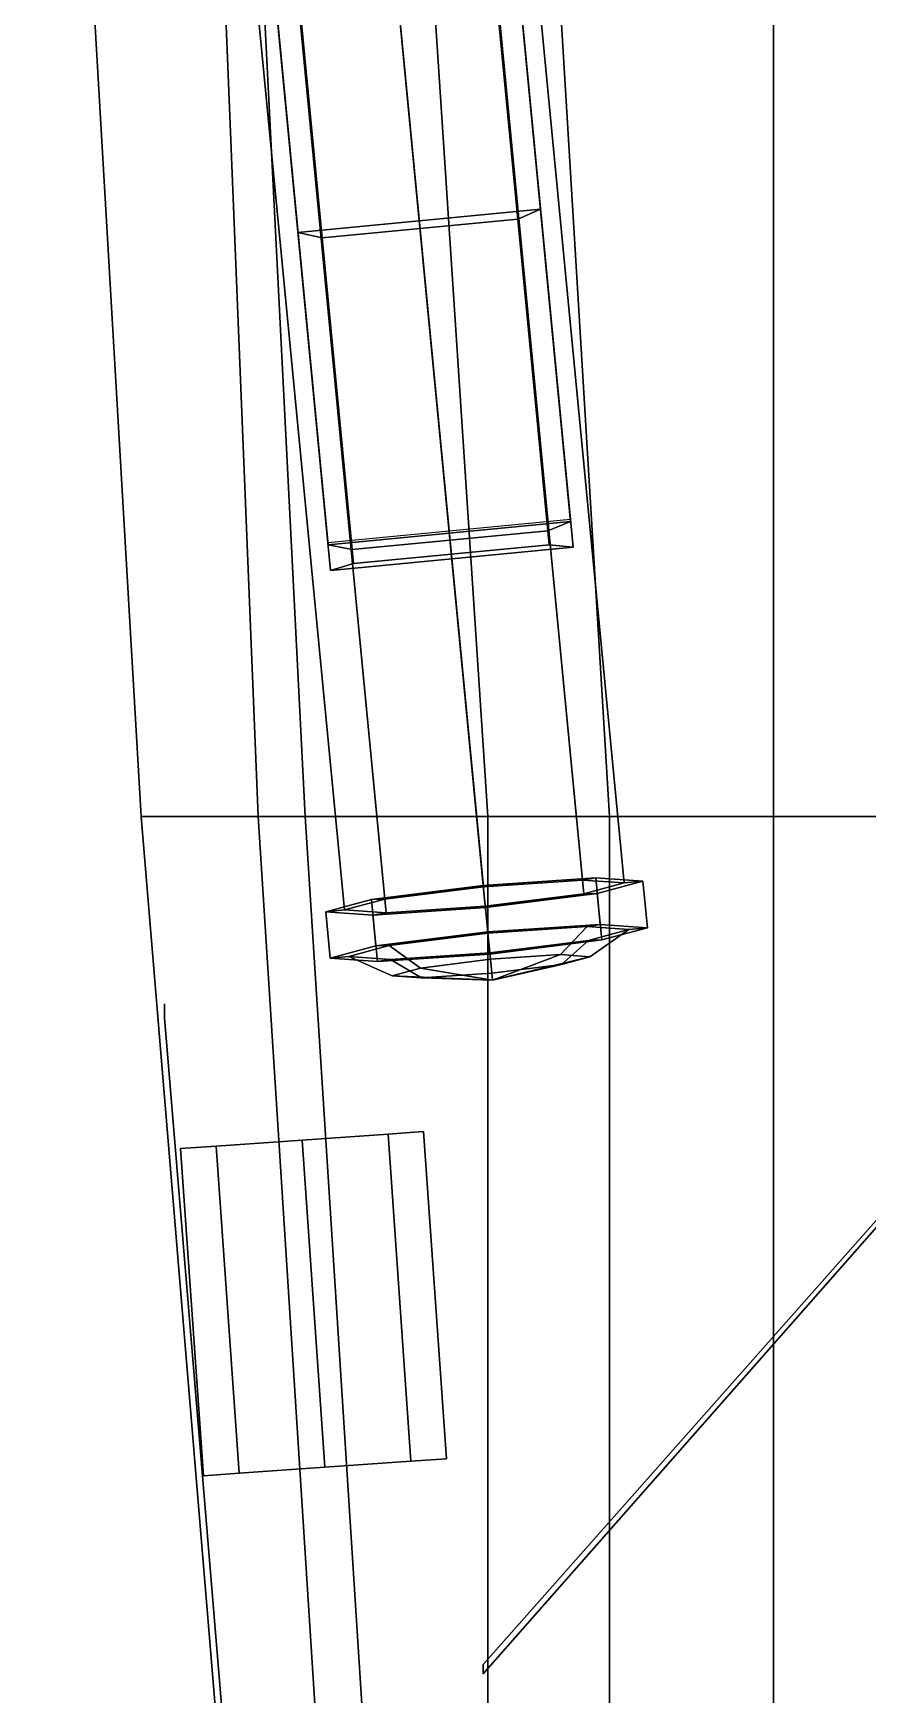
# Model space of a CAD drawing. Extents: x -3 to 3, y -13.2 to 12.7.
# Drawn here: x -2.9 to -1.119, y -6.515 to -2.968 of the extents above; entities that cross this region are included whole.
import ezdxf

# ---------------------------------------------------------------- set-up
doc = ezdxf.new("R2010")
doc.units = 0
doc.layers.get('0').update_dxf_attribs({"linetype": 'CONTINUOUS'})
doc.layers.add('RAILINGS', color=6, linetype='CONTINUOUS')

msp = doc.modelspace()

# ---------------------------------------------------------------- linework, layer by layer
for points in [[(-1.7536, -4.0051, 1.609), (-2.3138, 1.8128, 1.8874), (-2.2319, 0.9618, 1.9279), (-1.7532, -4.01, 1.6789)], [(-2.7495, 0.912, 1.9279), (-2.8314, 1.7629, 1.8874), (-2.2712, -4.055, 1.609), (-2.2708, -4.0598, 1.6789)], [(-1.9393, -4.7899, 1.9165), (-2.1498, -4.8163, 2.0042), (-2.7598, 1.5189, 2.4492), (-2.5493, 1.5453, 2.3616)], [(-1.7275, -4.7756, 2.0042), (-1.9393, -4.7899, 1.9165), (-2.5493, 1.5453, 2.3616), (-2.3375, 1.5595, 2.4492)], [(-1.9353, -4.8315, 2.5151), (-1.7247, -4.8051, 2.4274), (-2.3347, 1.5301, 2.8725), (-2.5453, 1.5036, 2.9601)], [(-1.6386, -4.7819, 2.2158), (-1.7275, -4.7756, 2.0042), (-2.3375, 1.5595, 2.4492), (-2.2487, 1.5532, 2.6609)], [(-1.7247, -4.8051, 2.4274), (-1.6386, -4.7819, 2.2158), (-2.2487, 1.5532, 2.6609), (-2.3347, 1.5301, 2.8725)], [(-2.1498, -4.8163, 2.0042), (-2.2359, -4.8394, 2.2158), (-2.8459, 1.4957, 2.6609), (-2.7598, 1.5189, 2.4492)], [(-2.2359, -4.8394, 2.2158), (-2.147, -4.8457, 2.4274), (-2.757, 1.4894, 2.8725), (-2.8459, 1.4957, 2.6609)], [(-2.147, -4.8457, 2.4274), (-1.9353, -4.8315, 2.5151), (-2.5453, 1.5036, 2.9601), (-2.757, 1.4894, 2.8725)], [(-1.7532, -4.01, 1.6789), (-2.2319, 0.9618, 1.9279), (-2.7495, 0.912, 1.9279), (-2.2708, -4.0598, 1.6789)], [(0, -0.68, 1.83), (-2.9, -0.68, 1.76), (-2.67, -4.64, 1.54), (0, -4.64, 1.63)], [(-2.9, -0.68, 1.76), (-2.9, -0.68, 1.69), (-2.67, -4.64, 1.49), (-2.67, -4.64, 1.54)], [(-2.9, -0.68, 1.69), (-2.58, -0.68), (-2.42, -4.64), (-2.67, -4.64, 1.49)], [(-2.58, -0.68), (-2.52, -0.68, -0.35), (-2.32, -4.64, -0.6), (-2.42, -4.64)], [(-2.52, -0.68, -0.35), (-2.19, -0.68, -0.37), (-1.93, -4.64, -0.68), (-2.32, -4.64, -0.6)], [(-2.19, -0.68, -0.37), (-1.91, -0.68, -0.42), (-1.67, -4.64, -0.73), (-1.93, -4.64, -0.68)], [(-1.91, -0.68, -0.42), (-1.32, -0.68, -0.61), (-1.32, -4.64, -0.8), (-1.67, -4.64, -0.73)], [(-1.32, -0.68, -0.61), (0, -0.68, -1.07), (0, -4.64, -1.07), (-1.32, -4.64, -0.8)], [(-1.7479, -4.0648, 2.0359), (-2.0137, -1.3043, 2.2298), (-2.5313, -1.3542, 2.2298), (-2.2655, -4.1146, 2.0359)], [(-1.7986, -4.0599, 1.8962), (-2.0606, -1.3391, 2.0874), (-2.0137, -1.3043, 2.2298), (-1.7479, -4.0648, 2.0359)], [(-2.2167, -4.1001, 1.8962), (-2.4786, -1.3794, 2.0874), (-2.0606, -1.3391, 2.0874), (-1.7986, -4.0599, 1.8962)], [(-2.5313, -1.3542, 2.2298), (-2.4786, -1.3794, 2.0874), (-2.2167, -4.1001, 1.8962), (-2.2655, -4.1146, 2.0359)], [(-0.17, -3.9999, 5.3499), (-1.94, -1.5799, 1.7899), (-1.94, -1.5999, 1.7899), (-0.17, -3.9999, 5.3299)], [(-0.17, -3.9999, 5.3299), (-1.94, -1.5999, 1.7899), (-1.94, -1.5799, 1.7899), (-0.17, -3.9999, 5.3499)], [(-1.8174, -3.3433, 1.7057), (-1.8655, -3.3648, 1.9451), (-2.2836, -3.405, 1.9451), (-2.335, -3.3932, 1.7057)], [(-2.335, -3.3932, 1.7057), (-2.2836, -3.405, 1.9451), (-1.8655, -3.3648, 1.9451), (-1.8174, -3.3433, 1.7057)], [(-2.2708, -4.0598, 1.6789), (-2.2712, -4.055, 1.609), (-1.7536, -4.0051, 1.609), (-1.7532, -4.01, 1.6789)], [(-1.7532, -4.01, 1.6789), (-1.8015, -4.0301, 1.8983), (-2.2195, -4.0703, 1.8983), (-2.2708, -4.0598, 1.6789)], [(-2.2708, -4.0598, 1.6789), (-2.2195, -4.0703, 1.8983), (-1.8015, -4.0301, 1.8983), (-1.7532, -4.01, 1.6789)], [(-2.2655, -4.1146, 2.0359), (-2.2167, -4.1001, 1.8962), (-1.7986, -4.0599, 1.8962), (-1.7479, -4.0648, 2.0359)], [(-0.17, -4.45, 5.3299), (-1.94, -6.45, 1.39), (-1.94, -6.47, 1.39), (-0.17, -4.46, 5.3499)], [(-0.17, -4.46, 5.3499), (-1.94, -6.47, 1.39), (-1.94, -6.45, 1.39), (-0.17, -4.45, 5.3299)], [(0, -4.64, 1.63), (-2.67, -4.64, 1.54), (-2.37, -8.24, 1.33), (0, -8.24, 1.43)], [(-2.67, -4.64, 1.54), (-2.67, -4.64, 1.49), (-2.37, -8.24, 1.28), (-2.37, -8.24, 1.33)], [(-2.67, -4.64, 1.49), (-2.42, -4.64), (-2.19, -8.24), (-2.37, -8.24, 1.28)], [(-2.42, -4.64), (-2.32, -4.64, -0.6), (-2.09, -8.24, -0.81), (-2.19, -8.24)], [(-2.32, -4.64, -0.6), (-1.93, -4.64, -0.68), (-1.93, -8.24, -0.82), (-2.09, -8.24, -0.81)], [(-1.93, -4.64, -0.68), (-1.67, -4.64, -0.73), (-1.67, -8.24, -0.85), (-1.93, -8.24, -0.82)], [(-1.67, -4.64, -0.73), (-1.32, -4.64, -0.8), (-1.32, -8.24, -0.9), (-1.67, -8.24, -0.85)], [(-1.32, -4.64, -0.8), (0, -4.64, -1.07), (0, -8.24, -1.07), (-1.32, -8.24, -0.9)], [(-1.93, -4.8864, 1.8697), (-2.1686, -4.9163, 1.969), (-2.1782, -4.817, 1.976), (-1.9395, -4.7871, 1.8766)], [(-1.9395, -4.7871, 1.8766), (-2.1782, -4.817, 1.976), (-2.1498, -4.8163, 2.0042), (-1.9393, -4.7899, 1.9165)], [(-1.69, -4.8702, 1.969), (-1.93, -4.8864, 1.8697), (-1.9395, -4.7871, 1.8766), (-1.6996, -4.7709, 1.976)], [(-1.6996, -4.7709, 1.976), (-1.9395, -4.7871, 1.8766), (-1.9393, -4.7899, 1.9165), (-1.7275, -4.7756, 2.0042)], [(-1.5988, -4.7781, 2.2158), (-1.6996, -4.7709, 1.976), (-1.7275, -4.7756, 2.0042), (-1.6386, -4.7819, 2.2158)], [(-1.6963, -4.8043, 2.4556), (-1.5988, -4.7781, 2.2158), (-1.6386, -4.7819, 2.2158), (-1.7247, -4.8051, 2.4274)], [(-1.5893, -4.8774, 2.2088), (-1.69, -4.8702, 1.969), (-1.6996, -4.7709, 1.976), (-1.5988, -4.7781, 2.2158)], [(-1.6868, -4.9036, 2.4487), (-1.5893, -4.8774, 2.2088), (-1.5988, -4.7781, 2.2158), (-1.6963, -4.8043, 2.4556)], [(-2.1782, -4.817, 1.976), (-2.2757, -4.8433, 2.2158), (-2.2359, -4.8394, 2.2158), (-2.1498, -4.8163, 2.0042)], [(-2.1686, -4.9163, 1.969), (-2.2661, -4.9426, 2.2088), (-2.2757, -4.8433, 2.2158), (-2.1782, -4.817, 1.976)], [(-1.935, -4.8343, 2.555), (-1.6963, -4.8043, 2.4556), (-1.7247, -4.8051, 2.4274), (-1.9353, -4.8315, 2.5151)], [(-1.9254, -4.9336, 2.548), (-1.6868, -4.9036, 2.4487), (-1.6963, -4.8043, 2.4556), (-1.935, -4.8343, 2.555)], [(-2.2757, -4.8433, 2.2158), (-2.175, -4.8504, 2.4556), (-2.147, -4.8457, 2.4274), (-2.2359, -4.8394, 2.2158)], [(-2.2661, -4.9426, 2.2088), (-2.1654, -4.9497, 2.4487), (-2.175, -4.8504, 2.4556), (-2.2757, -4.8433, 2.2158)], [(-2.175, -4.8504, 2.4556), (-1.935, -4.8343, 2.555), (-1.9353, -4.8315, 2.5151), (-2.147, -4.8457, 2.4274)], [(-2.1654, -4.9497, 2.4487), (-1.9254, -4.9336, 2.548), (-1.935, -4.8343, 2.555), (-2.175, -4.8504, 2.4556)], [(-2.1403, -4.9156, 1.9972), (-2.1686, -4.9163, 1.969), (-1.93, -4.8864, 1.8697), (-1.9297, -4.8891, 1.9096)], [(-2.0732, -4.9636, 2.0557), (-2.1403, -4.9156, 1.9972), (-1.9297, -4.8891, 1.9096), (-1.9243, -4.9449, 1.9937)], [(-1.9297, -4.8891, 1.9096), (-1.93, -4.8864, 1.8697), (-1.69, -4.8702, 1.969), (-1.718, -4.8749, 1.9972)], [(-1.9243, -4.9449, 1.9937), (-1.9297, -4.8891, 1.9096), (-1.718, -4.8749, 1.9972), (-1.7746, -4.9348, 2.0557)], [(-1.7746, -4.9348, 2.0557), (-1.718, -4.8749, 1.9972), (-1.6291, -4.8812, 2.2088), (-1.7118, -4.9393, 2.2054)], [(-1.7118, -4.9393, 2.2054), (-1.6291, -4.8812, 2.2088), (-1.7151, -4.9044, 2.4205), (-1.7726, -4.9557, 2.355)], [(-1.718, -4.8749, 1.9972), (-1.69, -4.8702, 1.969), (-1.5893, -4.8774, 2.2088), (-1.6291, -4.8812, 2.2088)], [(-1.6291, -4.8812, 2.2088), (-1.5893, -4.8774, 2.2088), (-1.6868, -4.9036, 2.4487), (-1.7151, -4.9044, 2.4205)], [(-2.2263, -4.9387, 2.2088), (-2.2661, -4.9426, 2.2088), (-2.1686, -4.9163, 1.969), (-2.1403, -4.9156, 1.9972)], [(-2.1341, -4.98, 2.2054), (-2.2263, -4.9387, 2.2088), (-2.1403, -4.9156, 1.9972), (-2.0732, -4.9636, 2.0557)], [(-1.7151, -4.9044, 2.4205), (-1.6868, -4.9036, 2.4487), (-1.9254, -4.9336, 2.548), (-1.9257, -4.9308, 2.5081)], [(-1.7726, -4.9557, 2.355), (-1.7151, -4.9044, 2.4205), (-1.9257, -4.9308, 2.5081), (-1.9215, -4.9744, 2.417)], [(-2.1374, -4.945, 2.4205), (-2.1654, -4.9497, 2.4487), (-2.2661, -4.9426, 2.2088), (-2.2263, -4.9387, 2.2088)], [(-2.0712, -4.9844, 2.355), (-2.1374, -4.945, 2.4205), (-2.2263, -4.9387, 2.2088), (-2.1341, -4.98, 2.2054)], [(-1.9257, -4.9308, 2.5081), (-1.9254, -4.9336, 2.548), (-2.1654, -4.9497, 2.4487), (-2.1374, -4.945, 2.4205)], [(-1.9215, -4.9744, 2.417), (-1.9257, -4.9308, 2.5081), (-2.1374, -4.945, 2.4205), (-2.0712, -4.9844, 2.355)], [(-1.9201, -4.9894, 2.2033), (-2.1341, -4.98, 2.2054), (-2.0732, -4.9636, 2.0557), (-1.9201, -4.9894, 2.2033)], [(-1.9201, -4.9894, 2.2033), (-2.0732, -4.9636, 2.0557), (-1.9243, -4.9449, 1.9937), (-1.9201, -4.9894, 2.2033)], [(-1.9201, -4.9894, 2.2033), (-1.9243, -4.9449, 1.9937), (-1.7746, -4.9348, 2.0557), (-1.9201, -4.9894, 2.2033)], [(-1.9201, -4.9894, 2.2033), (-1.7726, -4.9557, 2.355), (-1.9215, -4.9744, 2.417), (-1.9201, -4.9894, 2.2033)], [(-1.9201, -4.9894, 2.2033), (-1.7746, -4.9348, 2.0557), (-1.7118, -4.9393, 2.2054), (-1.9201, -4.9894, 2.2033)], [(-1.9201, -4.9894, 2.2033), (-1.7118, -4.9393, 2.2054), (-1.7726, -4.9557, 2.355), (-1.9201, -4.9894, 2.2033)], [(-1.9201, -4.9894, 2.2033), (-2.0712, -4.9844, 2.355), (-2.1341, -4.98, 2.2054), (-1.9201, -4.9894, 2.2033)], [(-1.9201, -4.9894, 2.2033), (-1.9215, -4.9744, 2.417), (-2.0712, -4.9844, 2.355), (-1.9201, -4.9894, 2.2033)], [(-2.5096, -5.3435, 1.6062), (-2.3262, -5.3307, 2.05), (-2.1428, -5.3179, 1.9738), (-2.3262, -5.3307, 1.53)], [(-2.3262, -5.3307, 1.53), (-2.1428, -5.3179, 1.9738), (-2.0669, -5.3126, 1.79), (-2.1428, -5.3179, 1.6062)], [(-2.094, -6.0162, 1.6062), (-2.2774, -6.029, 1.53), (-2.3262, -5.3307, 1.53), (-2.1428, -5.3179, 1.6062)], [(-2.2774, -6.029, 2.05), (-2.094, -6.0162, 1.9738), (-2.1428, -5.3179, 1.9738), (-2.3262, -5.3307, 2.05)], [(-2.018, -6.0109, 1.79), (-2.094, -6.0162, 1.6062), (-2.1428, -5.3179, 1.6062), (-2.0669, -5.3126, 1.79)], [(-2.094, -6.0162, 1.9738), (-2.018, -6.0109, 1.79), (-2.0669, -5.3126, 1.79), (-2.1428, -5.3179, 1.9738)], [(-2.5856, -5.3488, 1.79), (-2.5096, -5.3435, 1.9738), (-2.3262, -5.3307, 2.05), (-2.5096, -5.3435, 1.6062)], [(-2.5368, -6.0471, 1.79), (-2.4608, -6.0418, 1.9738), (-2.5096, -5.3435, 1.9738), (-2.5856, -5.3488, 1.79)], [(-2.4608, -6.0418, 1.6062), (-2.5368, -6.0471, 1.79), (-2.5856, -5.3488, 1.79), (-2.5096, -5.3435, 1.6062)], [(-2.4608, -6.0418, 1.9738), (-2.2774, -6.029, 2.05), (-2.3262, -5.3307, 2.05), (-2.5096, -5.3435, 1.9738)], [(-2.2774, -6.029, 1.53), (-2.4608, -6.0418, 1.6062), (-2.5096, -5.3435, 1.6062), (-2.3262, -5.3307, 1.53)], [(-2.2774, -6.029, 1.53), (-2.4608, -6.0418, 1.9738), (-2.5368, -6.0471, 1.79), (-2.4608, -6.0418, 1.6062)], [(-2.094, -6.0162, 1.6062), (-2.2774, -6.029, 2.05), (-2.4608, -6.0418, 1.9738), (-2.2774, -6.029, 1.53)], [(-2.018, -6.0109, 1.79), (-2.094, -6.0162, 1.9738), (-2.2774, -6.029, 2.05), (-2.094, -6.0162, 1.6062)]]:
    msp.add_3dface(points)
at = {"layer": 'RAILINGS'}
for points in [[(-2.62, -5.04, 2.3), (-2.62, -5.04, 1.52), (-2.62, -5.07, 1.52), (-2.62, -5.07, 2.3)], [(-2.62, -5.07, 2.3), (-2.62, -5.07, 1.52), (-2.62, -5.04, 1.52), (-2.62, -5.04, 2.3)], [(-2.41, -7.6, 2.2), (-2.62, -5.07, 2.3), (-2.62, -5.07, 2.27), (-2.41, -7.6, 2.17)], [(-2.41, -7.6, 2.17), (-2.62, -5.07, 2.27), (-2.62, -5.07, 2.3), (-2.41, -7.6, 2.2)]]:
    msp.add_3dface(points, dxfattribs=at)

doc.saveas('drawing.dxf')
